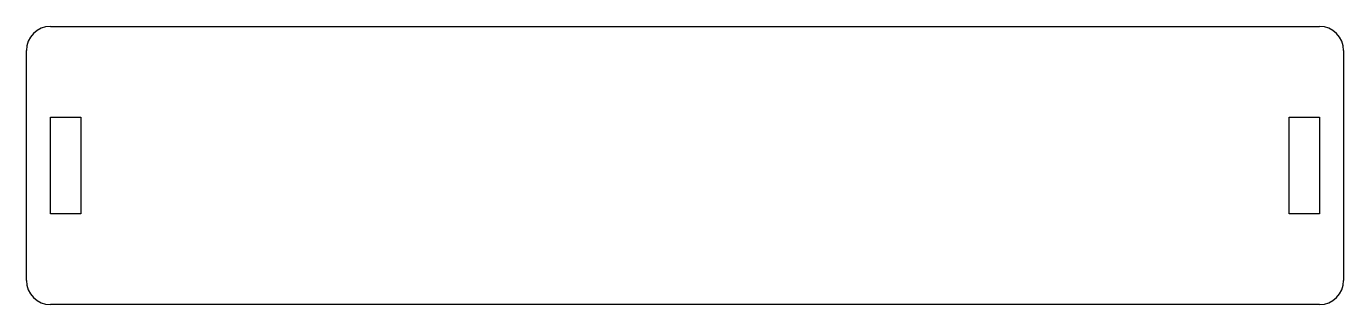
# Model space of a CAD drawing. Header units: millimetres. Extents: x -55 to 55, y -12 to 12.
import ezdxf

# ---------------------------------------------------------------- set-up
doc = ezdxf.new("R2010")
doc.units = ezdxf.units.MM

msp = doc.modelspace()

# ---------------------------------------------------------------- linework, layer by layer
at = {"color": 7, "linetype": 'Continuous', "lineweight": 25}
for p, q in [((-52.5, 11.5), (52.5, 11.5)), ((-54.5, -9.5), (-54.5, 9.5)), ((54.5, 9.5), (54.5, -9.5)), ((-52.5, 4), (-50, 4)), ((-52.5, -4), (-52.5, 4)), ((-50, 4), (-50, -4)), ((50, 4), (52.5, 4)), ((50, -4), (50, 4)), ((52.5, 4), (52.5, -4)), ((-50, -4), (-52.5, -4)), ((52.5, -4), (50, -4)), ((52.5, -11.5), (-52.5, -11.5))]:
    msp.add_line(p, q, dxfattribs=at)
for centre, start, end in [((-52.5, 9.5), 90, 180), ((52.5, 9.5), 0, 90), ((-52.5, -9.5), 180, 270), ((52.5, -9.5), 270, 0)]:
    msp.add_arc(centre, 2, start, end, dxfattribs=at)

doc.saveas('drawing.dxf')
